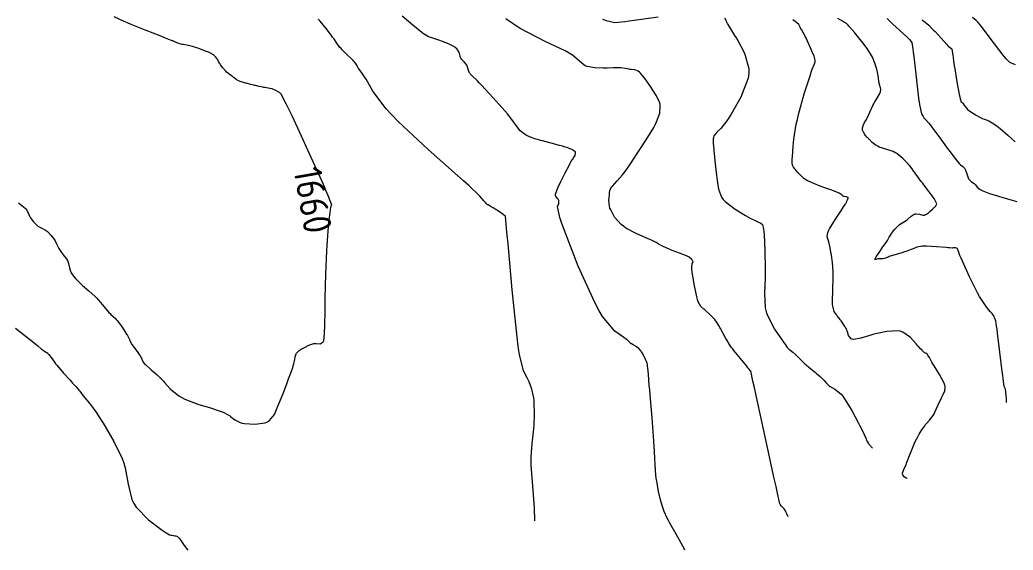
# Model space of a CAD drawing. Header units: millimetres. Extents: x 837477 to 838477, y 1189014 to 1191014.
# Drawn here: x 837857 to 837991.7, y 1189013.9 to 1189085.8 of the extents above; entities that cross this region are included whole.
import ezdxf

# ---------------------------------------------------------------- set-up
doc = ezdxf.new("R2010")
doc.units = ezdxf.units.MM
doc.header["$LTSCALE"] = 0.3
doc.layers.add('COTAS 10', color=252, linetype='Continuous', lineweight=9)
doc.styles.get("Standard").update_dxf_attribs({"font": 'isocp2.shx', "bigfont": '@extfont2.shx'})

msp = doc.modelspace()

# ---------------------------------------------------------------- linework, layer by layer
at = {"layer": 'COTAS 10'}
for points in [[(837856.852, 1189060.962), (837857.326, 1189060.634), (837857.748, 1189060.258), (837857.842, 1189060.15), (837857.926, 1189060.04), (837858.147, 1189059.627), (837858.348, 1189059.189), (837858.419, 1189059.063), (837858.497, 1189058.935), (837858.833, 1189058.455), (837859.243, 1189058.015), (837859.367, 1189057.913), (837859.495, 1189057.819), (837859.997, 1189057.549), (837860.512, 1189057.273), (837860.648, 1189057.176), (837860.781, 1189057.069), (837861.24, 1189056.608), (837861.634, 1189056.091), (837861.727, 1189055.949), (837861.813, 1189055.808), (837862.062, 1189055.303), (837862.318, 1189054.789), (837862.407, 1189054.643), (837862.505, 1189054.494), (837862.924, 1189053.943), (837863.322, 1189053.414), (837863.407, 1189053.279), (837863.48, 1189053.15), (837863.651, 1189052.729), (837863.742, 1189052.356), (837863.765, 1189052.258), (837863.787, 1189052.163), (837863.857, 1189051.835), (837864.005, 1189051.474), (837864.076, 1189051.356), (837864.16, 1189051.231), (837864.573, 1189050.716), (837865.151, 1189050.118), (837865.34, 1189049.94), (837865.541, 1189049.756), (837866.368, 1189049.049), (837867.244, 1189048.265), (837867.475, 1189048.034), (837867.702, 1189047.796), (837868.48, 1189046.885), (837869.119, 1189046.105), (837869.258, 1189045.95), (837869.381, 1189045.821), (837869.685, 1189045.576), (837869.991, 1189045.305), (837870.114, 1189045.16), (837870.253, 1189044.985), (837870.896, 1189044.1), (837871.505, 1189043.185), (837871.623, 1189042.991), (837871.719, 1189042.822), (837871.885, 1189042.428), (837872.037, 1189042.069), (837872.124, 1189041.922), (837872.232, 1189041.755), (837872.785, 1189040.982), (837873.326, 1189040.223), (837873.427, 1189040.065), (837873.506, 1189039.929), (837873.613, 1189039.624), (837873.781, 1189039.33), (837873.899, 1189039.201), (837874.047, 1189039.05), (837874.841, 1189038.333), (837875.646, 1189037.636), (837875.803, 1189037.499), (837875.93, 1189037.385), (837876.148, 1189037.174), (837876.362, 1189036.923), (837876.487, 1189036.784), (837876.641, 1189036.615), (837877.432, 1189035.756), (837878.601, 1189034.796), (837878.992, 1189034.563), (837879.413, 1189034.345), (837881.176, 1189033.676), (837882.888, 1189033.156), (837883.277, 1189033.031), (837883.628, 1189032.915), (837884.588, 1189032.564), (837885.265, 1189032.229), (837885.439, 1189032.124), (837885.607, 1189032.012), (837886.161, 1189031.561), (837886.894, 1189031.17), (837887.174, 1189031.096), (837887.487, 1189031.036), (837888.896, 1189030.946), (837890.294, 1189031.154), (837890.6, 1189031.283), (837890.871, 1189031.443), (837891.558, 1189032.279), (837892.029, 1189033.383), (837892.163, 1189033.711), (837892.3, 1189034.05), (837892.809, 1189035.356), (837893.269, 1189036.565), (837893.375, 1189036.841), (837893.47, 1189037.093), (837893.738, 1189037.794), (837893.915, 1189038.276), (837893.955, 1189038.39), (837893.99, 1189038.496), (837894.081, 1189038.806), (837894.141, 1189039.046), (837894.156, 1189039.107), (837894.172, 1189039.165), (837894.223, 1189039.359), (837894.277, 1189039.583), (837894.293, 1189039.661), (837894.31, 1189039.746), (837894.378, 1189040.111), (837894.503, 1189040.489), (837894.557, 1189040.582), (837894.618, 1189040.67), (837894.908, 1189040.945), (837895.319, 1189041.201), (837895.457, 1189041.277), (837895.605, 1189041.355), (837896.226, 1189041.656), (837896.88, 1189041.877), (837897.049, 1189041.905), (837897.213, 1189041.919), (837897.76, 1189041.848), (837898.17, 1189042.106), (837898.247, 1189042.326), (837898.308, 1189042.612), (837898.399, 1189044.182), (837898.41, 1189046.486), (837898.421, 1189047.234), (837898.436, 1189048.03), (837898.519, 1189051.304), (837898.639, 1189054.478), (837898.677, 1189055.211), (837898.718, 1189055.881), (837898.882, 1189057.773), (837899.032, 1189059.029), (837899.064, 1189059.297), (837899.09, 1189059.532), (837899.15, 1189060.093), (837899.194, 1189060.383), (837899.211, 1189060.447), (837899.23, 1189060.504), (837899.319, 1189060.648), (837898.887, 1189061.85), (837898.578, 1189062.574), (837898.187, 1189063.467), (837896.093, 1189068.105), (837895.211, 1189070.014), (837893.937, 1189072.765), (837893.506, 1189073.673), (837893.148, 1189074.414), (837892.459, 1189075.711), (837892.214, 1189075.92), (837892.136, 1189075.976), (837892.054, 1189076.032), (837891.722, 1189076.224), (837891.349, 1189076.385), (837891.24, 1189076.42), (837891.13, 1189076.452), (837890.714, 1189076.533), (837890.262, 1189076.6), (837890.129, 1189076.623), (837889.993, 1189076.649), (837889.472, 1189076.756), (837888.973, 1189076.871), (837888.85, 1189076.9), (837888.734, 1189076.929), (837888.369, 1189077.026), (837888.016, 1189077.12), (837887.907, 1189077.147), (837887.794, 1189077.175), (837887.344, 1189077.278), (837886.9, 1189077.411), (837886.79, 1189077.457), (837886.686, 1189077.507), (837886.358, 1189077.721), (837886.054, 1189077.959), (837885.965, 1189078.025), (837885.875, 1189078.091), (837885.532, 1189078.326), (837885.17, 1189078.614), (837885.066, 1189078.712), (837884.962, 1189078.818), (837884.574, 1189079.269), (837884.242, 1189079.711), (837884.172, 1189079.812), (837884.112, 1189079.903), (837883.977, 1189080.152), (837883.872, 1189080.358), (837883.831, 1189080.422), (837883.785, 1189080.489), (837883.574, 1189080.755), (837883.274, 1189081.027), (837883.172, 1189081.098), (837883.061, 1189081.166), (837882.59, 1189081.395), (837882.052, 1189081.612), (837881.898, 1189081.673), (837881.743, 1189081.733), (837881.167, 1189081.954), (837880.58, 1189082.149), (837880.418, 1189082.194), (837880.256, 1189082.234), (837879.675, 1189082.347), (837879.154, 1189082.436), (837879.031, 1189082.462), (837878.917, 1189082.488), (837878.581, 1189082.587), (837878.328, 1189082.683), (837878.267, 1189082.708), (837878.209, 1189082.732), (837878.03, 1189082.812), (837877.847, 1189082.896), (837877.786, 1189082.922), (837877.721, 1189082.949), (837877.451, 1189083.058), (837876.768, 1189083.326), (837876.443, 1189083.453), (837876.059, 1189083.603), (837874.178, 1189084.337), (837872.131, 1189085.16), (837871.642, 1189085.366), (837871.187, 1189085.564), (837869.823, 1189086.199)], [(837926.834, 1189017.854), (837926.78, 1189019.609), (837926.747, 1189020.193), (837926.708, 1189020.794), (837926.511, 1189023.117), (837926.36, 1189025.399), (837926.351, 1189025.974), (837926.355, 1189026.526), (837926.487, 1189028.313), (837926.672, 1189029.925), (837926.71, 1189030.366), (837926.742, 1189030.803), (837926.812, 1189032.362), (837926.773, 1189033.809), (837926.737, 1189034.177), (837926.69, 1189034.53), (837926.427, 1189035.687), (837926.055, 1189036.714), (837925.939, 1189036.986), (837925.816, 1189037.252), (837925.328, 1189038.17), (837924.77, 1189040.394), (837924.604, 1189041.484), (837924.433, 1189042.779), (837923.777, 1189049.171), (837923.22, 1189055.399), (837923.112, 1189056.592), (837923.024, 1189057.553), (837922.874, 1189059.104), (837922.86, 1189059.142), (837922.858, 1189059.15), (837922.856, 1189059.157), (837922.855, 1189059.173), (837922.733, 1189059.266), (837922.654, 1189059.322), (837922.556, 1189059.39), (837922.04, 1189059.746), (837921.457, 1189060.135), (837921.316, 1189060.224), (837921.185, 1189060.305), (837920.784, 1189060.532), (837920.502, 1189060.685), (837920.445, 1189060.719), (837920.397, 1189060.749), (837920.301, 1189060.83), (837920.136, 1189061.025), (837920.045, 1189061.127), (837919.934, 1189061.251), (837919.371, 1189061.872), (837917.879, 1189063.309), (837917.183, 1189063.946), (837916.365, 1189064.687), (837912.388, 1189068.228), (837908.333, 1189072.004), (837907.464, 1189072.893), (837906.707, 1189073.715), (837904.89, 1189076.115), (837903.962, 1189077.739), (837903.764, 1189078.07), (837903.592, 1189078.35), (837903.184, 1189078.932), (837902.986, 1189079.154), (837902.946, 1189079.206), (837902.913, 1189079.254), (837902.846, 1189079.394), (837902.781, 1189079.543), (837902.749, 1189079.596), (837902.711, 1189079.655), (837902.522, 1189079.911), (837902.202, 1189080.272), (837902.082, 1189080.396), (837901.947, 1189080.532), (837901.343, 1189081.108), (837900.718, 1189081.733), (837900.569, 1189081.898), (837900.432, 1189082.06), (837900.022, 1189082.618), (837899.591, 1189083.252), (837899.439, 1189083.462), (837899.273, 1189083.686), (837898.558, 1189084.621), (837897.733, 1189085.626), (837897.499, 1189085.895)], [(837947.194, 1189013.872), (837947.115, 1189014.019), (837945.985, 1189016.042), (837945.142, 1189017.537), (837944.958, 1189017.883), (837944.794, 1189018.2), (837944.378, 1189019.098), (837944.093, 1189019.946), (837944.012, 1189020.23), (837943.929, 1189020.537), (837943.623, 1189021.824), (837943.363, 1189023.246), (837943.309, 1189023.637), (837943.264, 1189024.028), (837943.165, 1189025.43), (837943.07, 1189027.259), (837943.026, 1189027.918), (837942.974, 1189028.645), (837942.726, 1189031.821), (837942.469, 1189034.925), (837942.413, 1189035.606), (837942.362, 1189036.209), (837942.233, 1189037.742), (837942.153, 1189038.596), (837942.135, 1189038.77), (837942.117, 1189038.918), (837942.068, 1189039.229), (837941.984, 1189039.449), (837941.945, 1189039.539), (837941.899, 1189039.642), (837941.679, 1189040.121), (837941.404, 1189040.628), (837941.323, 1189040.749), (837941.241, 1189040.863), (837940.93, 1189041.202), (837940.618, 1189041.454), (837940.536, 1189041.512), (837940.456, 1189041.564), (837940.181, 1189041.711), (837939.949, 1189041.832), (837939.896, 1189041.869), (837939.848, 1189041.907), (837939.712, 1189042.056), (837939.339, 1189042.385), (837939.14, 1189042.537), (837938.9, 1189042.715), (837937.688, 1189043.576), (837936.028, 1189045.557), (837935.505, 1189046.441), (837934.954, 1189047.471), (837932.735, 1189052.399), (837930.845, 1189057.216), (837930.502, 1189058.175), (837930.237, 1189058.971), (837929.928, 1189060.49), (837930.075, 1189060.895), (837930.097, 1189060.987), (837930.111, 1189061.071), (837930.093, 1189061.304), (837929.998, 1189061.478), (837929.964, 1189061.526), (837929.927, 1189061.572), (837929.762, 1189061.736), (837929.655, 1189061.97), (837929.653, 1189062.061), (837929.664, 1189062.164), (837929.805, 1189062.627), (837930.116, 1189063.324), (837930.234, 1189063.574), (837930.367, 1189063.848), (837930.96, 1189065.041), (837931.523, 1189066.139), (837931.637, 1189066.353), (837931.732, 1189066.528), (837931.921, 1189066.836), (837932.022, 1189066.957), (837932.06, 1189067.014), (837932.104, 1189067.083), (837932.3, 1189067.416), (837932.374, 1189067.783), (837932.34, 1189067.873), (837932.283, 1189067.958), (837931.878, 1189068.22), (837931.4, 1189068.41), (837931.295, 1189068.448), (837931.203, 1189068.481), (837930.973, 1189068.548), (837930.586, 1189068.641), (837930.396, 1189068.69), (837930.169, 1189068.749), (837929.049, 1189069.046), (837927.88, 1189069.363), (837927.623, 1189069.435), (837927.395, 1189069.499), (837926.812, 1189069.673), (837926.384, 1189069.833), (837926.253, 1189069.889), (837926.117, 1189069.949), (837925.583, 1189070.209), (837925.026, 1189070.601), (837924.876, 1189070.745), (837924.728, 1189070.904), (837923.434, 1189072.655), (837923.126, 1189073.03), (837922.778, 1189073.442), (837921.185, 1189075.237), (837919.623, 1189076.925), (837919.295, 1189077.269), (837919.013, 1189077.56), (837918.372, 1189078.164), (837918.075, 1189078.465), (837918.01, 1189078.564), (837917.952, 1189078.67), (837917.805, 1189079.11), (837917.662, 1189079.554), (837917.606, 1189079.662), (837917.543, 1189079.764), (837917.258, 1189080.077), (837916.976, 1189080.356), (837916.915, 1189080.436), (837916.862, 1189080.517), (837916.733, 1189080.818), (837916.654, 1189081.101), (837916.632, 1189081.169), (837916.611, 1189081.234), (837916.536, 1189081.433), (837916.449, 1189081.604), (837916.42, 1189081.652), (837916.389, 1189081.699), (837916.263, 1189081.869), (837916.047, 1189082.055), (837915.96, 1189082.112), (837915.862, 1189082.172), (837915.408, 1189082.407), (837914.826, 1189082.662), (837914.646, 1189082.734), (837914.459, 1189082.807), (837913.716, 1189083.075), (837913.038, 1189083.302), (837912.891, 1189083.35), (837912.761, 1189083.39), (837912.442, 1189083.479), (837911.987, 1189083.752), (837911.773, 1189083.909), (837911.52, 1189084.1), (837910.287, 1189085.084), (837908.861, 1189086.311)], [(837961.163, 1189018.396), (837961.013, 1189018.788), (837960.886, 1189019.07), (837960.845, 1189019.143), (837960.802, 1189019.215), (837960.624, 1189019.455), (837960.446, 1189019.663), (837960.403, 1189019.713), (837960.362, 1189019.76), (837960.235, 1189019.904), (837960.14, 1189020.02), (837960.119, 1189020.05), (837960.1, 1189020.079), (837960.053, 1189020.172), (837959.729, 1189021.612), (837959.536, 1189022.49), (837959.297, 1189023.575), (837958.064, 1189029.225), (837956.835, 1189034.859), (837956.6, 1189035.935), (837956.41, 1189036.801), (837956.104, 1189038.179), (837956.096, 1189038.188), (837956.094, 1189038.19), (837956.091, 1189038.192), (837956.083, 1189038.2), (837955.866, 1189038.459), (837955.732, 1189038.62), (837955.566, 1189038.82), (837954.702, 1189039.864), (837953.808, 1189040.966), (837953.623, 1189041.202), (837953.466, 1189041.408), (837953.126, 1189041.906), (837952.915, 1189042.296), (837952.839, 1189042.434), (837952.755, 1189042.586), (837952.39, 1189043.243), (837952.007, 1189043.922), (837951.912, 1189044.087), (837951.823, 1189044.242), (837951.541, 1189044.719), (837951.233, 1189045.147), (837951.128, 1189045.271), (837951.014, 1189045.397), (837950.527, 1189045.872), (837950.016, 1189046.329), (837949.886, 1189046.444), (837949.761, 1189046.554), (837949.354, 1189046.909), (837948.982, 1189047.571), (837948.881, 1189047.875), (837948.78, 1189048.23), (837948.42, 1189049.947), (837948.167, 1189051.628), (837948.133, 1189051.96), (837948.116, 1189052.234), (837948.186, 1189052.743), (837948.284, 1189052.907), (837948.284, 1189052.963), (837948.273, 1189053.024), (837948.138, 1189053.284), (837947.75, 1189053.596), (837947.58, 1189053.69), (837947.383, 1189053.787), (837946.446, 1189054.164), (837945.479, 1189054.52), (837945.262, 1189054.603), (837945.068, 1189054.68), (837944.554, 1189054.906), (837944.229, 1189055.068), (837944.154, 1189055.106), (837944.086, 1189055.141), (837943.896, 1189055.24), (837943.712, 1189055.342), (837943.648, 1189055.379), (837943.578, 1189055.42), (837943.279, 1189055.597), (837942.676, 1189055.9), (837942.416, 1189056.021), (837942.114, 1189056.156), (837940.686, 1189056.777), (837939.19, 1189057.561), (837938.846, 1189057.799), (837938.533, 1189058.047), (837937.655, 1189059.019), (837937.124, 1189060.006), (837937.029, 1189060.263), (837936.957, 1189060.513), (837936.888, 1189061.36), (837936.951, 1189062.046), (837936.964, 1189062.194), (837936.973, 1189062.325), (837936.989, 1189062.648), (837937.144, 1189062.973), (837937.241, 1189063.105), (837937.362, 1189063.256), (837937.994, 1189063.95), (837938.736, 1189064.778), (837938.925, 1189065.012), (837939.108, 1189065.248), (837939.713, 1189066.119), (837940.396, 1189067.182), (837940.629, 1189067.539), (837940.881, 1189067.923), (837941.949, 1189069.538), (837942.953, 1189071.177), (837943.164, 1189071.577), (837943.347, 1189071.954), (837943.766, 1189073.119), (837943.843, 1189074.102), (837943.809, 1189074.363), (837943.752, 1189074.62), (837943.346, 1189075.51), (837942.766, 1189076.387), (837942.599, 1189076.635), (837942.428, 1189076.885), (837941.788, 1189077.811), (837941.171, 1189078.57), (837941.015, 1189078.716), (837940.866, 1189078.833), (837940.382, 1189079.025), (837939.916, 1189079.055), (837939.779, 1189079.071), (837939.637, 1189079.09), (837939.093, 1189079.188), (837938.494, 1189079.274), (837938.318, 1189079.286), (837938.137, 1189079.293), (837937.446, 1189079.278), (837936.629, 1189079.253), (837936.368, 1189079.253), (837936.092, 1189079.257), (837934.971, 1189079.298), (837933.914, 1189079.476), (837933.679, 1189079.565), (837933.468, 1189079.672), (837932.914, 1189080.203), (837931.958, 1189081.001), (837931.494, 1189081.276), (837930.944, 1189081.574), (837928.237, 1189082.844), (837924.874, 1189084.638), (837923.91, 1189085.265), (837922.932, 1189085.949)], [(837936.006, 1189085.889), (837936.511, 1189085.718), (837937.704, 1189085.453), (837939.026, 1189085.578), (837939.611, 1189085.653), (837940.292, 1189085.745), (837943.544, 1189086.223)], [(837952.536, 1189086.039), (837952.737, 1189085.752), (837952.878, 1189085.398), (837952.941, 1189085.276), (837953.015, 1189085.143), (837953.371, 1189084.577), (837953.923, 1189083.685), (837954.12, 1189083.347), (837954.337, 1189082.97), (837955.283, 1189081.278), (837955.854, 1189079.178), (837955.835, 1189078.543), (837955.739, 1189077.884), (837954.755, 1189075.313), (837953.438, 1189073.006), (837953.132, 1189072.515), (837952.852, 1189072.087), (837952.055, 1189071.071), (837951.529, 1189070.549), (837951.419, 1189070.433), (837951.326, 1189070.328), (837951.122, 1189070.049), (837951.047, 1189069.773), (837951.035, 1189069.67), (837951.027, 1189069.556), (837951.03, 1189069.05), (837951.09, 1189068.268), (837951.118, 1189067.98), (837951.151, 1189067.662), (837951.308, 1189066.255), (837951.485, 1189064.75), (837951.531, 1189064.369), (837951.574, 1189064.003), (837951.718, 1189062.813), (837952.145, 1189061.737), (837952.367, 1189061.444), (837952.635, 1189061.152), (837953.976, 1189060.116), (837955.401, 1189059.251), (837955.721, 1189059.068), (837956.009, 1189058.908), (837956.779, 1189058.535), (837957.261, 1189058.33), (837957.367, 1189058.276), (837957.462, 1189058.223), (837957.704, 1189058.044), (837957.854, 1189057.4), (837957.89, 1189057.055), (837957.924, 1189056.636), (837958.024, 1189054.519), (837958.064, 1189052.046), (837958.06, 1189051.404), (837958.049, 1189050.779), (837957.953, 1189048.673), (837958.083, 1189046.723), (837958.213, 1189046.197), (837958.386, 1189045.676), (837959.351, 1189043.843), (837960.365, 1189042.37), (837960.567, 1189042.077), (837960.736, 1189041.833), (837961.064, 1189041.364), (837961.241, 1189041.174), (837961.315, 1189041.106), (837961.399, 1189041.031), (837961.794, 1189040.705), (837962.217, 1189040.349), (837962.32, 1189040.255), (837962.416, 1189040.164), (837962.709, 1189039.854), (837963.061, 1189039.496), (837963.194, 1189039.374), (837963.342, 1189039.243), (837964.005, 1189038.687), (837964.701, 1189038.116), (837964.871, 1189037.974), (837965.03, 1189037.839), (837965.519, 1189037.414), (837965.899, 1189037.052), (837965.989, 1189036.957), (837966.073, 1189036.866), (837966.322, 1189036.555), (837966.633, 1189036.248), (837966.756, 1189036.159), (837966.895, 1189036.067), (837967.529, 1189035.719), (837968.328, 1189035.05), (837968.571, 1189034.756), (837968.823, 1189034.415), (837969.81, 1189032.789), (837970.704, 1189031.116), (837970.897, 1189030.746), (837971.067, 1189030.415), (837971.483, 1189029.554), (837971.708, 1189029.042), (837971.757, 1189028.93), (837971.799, 1189028.833), (837971.906, 1189028.59), (837972.056, 1189028.358), (837972.127, 1189028.267), (837972.211, 1189028.164), (837972.617, 1189027.693)], [(837977.309, 1189023.567), (837977.249, 1189023.612), (837977.183, 1189023.656), (837976.901, 1189023.819), (837976.703, 1189024.072), (837976.69, 1189024.174), (837976.695, 1189024.29), (837976.864, 1189024.824), (837977.155, 1189025.49), (837977.237, 1189025.689), (837977.32, 1189025.894), (837977.625, 1189026.69), (837977.935, 1189027.492), (837978.021, 1189027.702), (837978.107, 1189027.907), (837978.419, 1189028.6), (837978.745, 1189029.244), (837978.84, 1189029.417), (837978.937, 1189029.587), (837979.303, 1189030.184), (837979.697, 1189030.746), (837979.812, 1189030.894), (837979.929, 1189031.038), (837980.371, 1189031.534), (837980.827, 1189032.134), (837980.953, 1189032.344), (837981.078, 1189032.573), (837981.531, 1189033.558), (837981.944, 1189034.522), (837982.045, 1189034.738), (837982.14, 1189034.932), (837982.433, 1189035.446), (837982.471, 1189036.015), (837982.406, 1189036.243), (837982.308, 1189036.501), (837981.677, 1189037.689), (837980.954, 1189038.884), (837980.798, 1189039.147), (837980.661, 1189039.381), (837980.322, 1189039.98), (837980.116, 1189040.317), (837980.062, 1189040.387), (837980.01, 1189040.445), (837979.835, 1189040.57), (837979.681, 1189040.641), (837979.642, 1189040.666), (837979.605, 1189040.694), (837979.483, 1189040.815), (837979.361, 1189040.955), (837979.323, 1189040.996), (837979.283, 1189041.037), (837979.124, 1189041.19), (837978.81, 1189041.516), (837978.672, 1189041.665), (837978.513, 1189041.841), (837977.756, 1189042.691), (837976.716, 1189043.443), (837976.379, 1189043.556), (837976.021, 1189043.629), (837974.548, 1189043.548), (837973.026, 1189043.196), (837972.637, 1189043.098), (837972.262, 1189042.998), (837971.022, 1189042.635), (837970.067, 1189042.463), (837969.87, 1189042.483), (837969.704, 1189042.534), (837969.347, 1189042.963), (837969.205, 1189043.485), (837969.174, 1189043.594), (837969.146, 1189043.687), (837969.073, 1189043.895), (837968.974, 1189044.063), (837968.929, 1189044.132), (837968.877, 1189044.209), (837968.626, 1189044.569), (837968.352, 1189044.952), (837968.286, 1189045.045), (837968.223, 1189045.132), (837968.031, 1189045.396), (837967.839, 1189045.663), (837967.777, 1189045.751), (837967.71, 1189045.846), (837967.438, 1189046.238), (837967.224, 1189046.951), (837967.195, 1189047.248), (837967.178, 1189047.587), (837967.225, 1189049.17), (837967.302, 1189050.874), (837967.304, 1189051.291), (837967.298, 1189051.683), (837967.208, 1189052.897), (837967.064, 1189053.876), (837967.024, 1189054.119), (837966.984, 1189054.35), (837966.839, 1189055.083), (837966.696, 1189055.678), (837966.657, 1189055.822), (837966.618, 1189055.956), (837966.481, 1189056.365), (837966.568, 1189056.945), (837966.67, 1189057.187), (837966.806, 1189057.464), (837967.582, 1189058.759), (837968.389, 1189059.995), (837968.674, 1189060.431), (837968.895, 1189060.768), (837968.927, 1189060.816), (837968.936, 1189060.83), (837968.946, 1189060.843), (837968.98, 1189060.892), (837969.041, 1189060.995), (837969.067, 1189061.042), (837969.097, 1189061.098), (837969.24, 1189061.367), (837969.317, 1189061.627), (837969.306, 1189061.677), (837969.281, 1189061.718), (837969.073, 1189061.784), (837968.792, 1189061.826), (837968.722, 1189061.851), (837968.654, 1189061.882), (837968.436, 1189062.043), (837968.09, 1189062.269), (837967.942, 1189062.34), (837967.771, 1189062.416), (837966.964, 1189062.722), (837966.033, 1189063.055), (837965.783, 1189063.148), (837965.537, 1189063.241), (837964.676, 1189063.58), (837963.959, 1189063.893), (837963.803, 1189063.969), (837963.665, 1189064.042), (837963.32, 1189064.266), (837963.065, 1189064.503), (837962.983, 1189064.583), (837962.897, 1189064.669), (837962.546, 1189065.03), (837962.212, 1189065.395), (837962.137, 1189065.483), (837962.069, 1189065.565), (837961.883, 1189065.816), (837961.777, 1189066.08), (837961.758, 1189066.171), (837961.744, 1189066.27), (837961.732, 1189066.691), (837961.78, 1189067.423), (837961.803, 1189067.718), (837961.831, 1189068.052), (837961.969, 1189069.591), (837962.286, 1189071.628), (837962.426, 1189072.277), (837962.589, 1189072.962), (837963.37, 1189075.74), (837964.15, 1189078.202), (837964.313, 1189078.688), (837964.454, 1189079.088), (837964.77, 1189079.828), (837964.859, 1189080.099), (837964.856, 1189080.203), (837964.841, 1189080.321), (837964.688, 1189080.856), (837964.411, 1189081.548), (837964.319, 1189081.766), (837964.219, 1189081.995), (837963.801, 1189082.914), (837963.396, 1189083.757), (837963.304, 1189083.939), (837963.221, 1189084.097), (837962.996, 1189084.481), (837962.86, 1189084.682), (837962.833, 1189084.726), (837962.811, 1189084.764), (837962.77, 1189084.859), (837962.744, 1189084.941), (837962.731, 1189084.971), (837962.716, 1189085.004), (837962.639, 1189085.151), (837962.124, 1189085.59), (837961.833, 1189085.807)], [(837990.766, 1189033.89), (837990.762, 1189034.411), (837990.75, 1189034.847), (837990.635, 1189035.711), (837990.496, 1189035.998), (837990.468, 1189036.07), (837990.446, 1189036.139), (837990.405, 1189036.363), (837990.319, 1189037.155), (837990.268, 1189037.582), (837990.206, 1189038.099), (837989.885, 1189040.717), (837989.557, 1189043.318), (837989.491, 1189043.825), (837989.436, 1189044.239), (837989.323, 1189044.963), (837989.273, 1189045.098), (837989.257, 1189045.141), (837989.167, 1189045.371), (837989.09, 1189045.55), (837989.07, 1189045.593), (837989.051, 1189045.632), (837988.986, 1189045.748), (837988.814, 1189045.965), (837988.728, 1189046.068), (837988.624, 1189046.189), (837988.11, 1189046.783), (837987.372, 1189047.858), (837987.128, 1189048.283), (837986.866, 1189048.763), (837985.774, 1189050.956), (837984.801, 1189053.053), (837984.615, 1189053.473), (837984.464, 1189053.823), (837984.218, 1189054.507), (837984.178, 1189054.697), (837984.157, 1189054.736), (837984.132, 1189054.769), (837984.008, 1189054.838), (837983.868, 1189054.863), (837983.834, 1189054.868), (837983.802, 1189054.872), (837983.702, 1189054.88), (837983.612, 1189054.876), (837983.587, 1189054.873), (837983.56, 1189054.869), (837983.463, 1189054.849), (837983.069, 1189054.86), (837982.857, 1189054.876), (837982.599, 1189054.898), (837981.296, 1189055.024), (837979.916, 1189055.112), (837979.61, 1189055.11), (837979.338, 1189055.096), (837978.631, 1189054.95), (837978.141, 1189054.739), (837978.006, 1189054.684), (837977.871, 1189054.631), (837977.385, 1189054.454), (837976.823, 1189054.268), (837976.641, 1189054.21), (837976.446, 1189054.149), (837975.645, 1189053.906), (837974.893, 1189053.676), (837974.73, 1189053.624), (837974.587, 1189053.576), (837974.23, 1189053.447), (837974, 1189053.376), (837973.936, 1189053.366), (837973.872, 1189053.359), (837973.64, 1189053.369), (837973.41, 1189053.378), (837973.348, 1189053.371), (837973.286, 1189053.36), (837973.065, 1189053.286), (837972.941, 1189053.281), (837972.94, 1189053.314), (837972.952, 1189053.361), (837973.117, 1189053.655), (837973.416, 1189054.097), (837973.512, 1189054.238), (837973.615, 1189054.387), (837974.036, 1189054.989), (837974.448, 1189055.592), (837974.544, 1189055.742), (837974.633, 1189055.883), (837974.889, 1189056.328), (837975.132, 1189056.735), (837975.212, 1189056.852), (837975.297, 1189056.97), (837975.651, 1189057.414), (837976.053, 1189057.829), (837976.168, 1189057.93), (837976.286, 1189058.025), (837976.726, 1189058.317), (837977.173, 1189058.599), (837977.294, 1189058.687), (837977.413, 1189058.78), (837977.837, 1189059.153), (837978.269, 1189059.44), (837978.394, 1189059.479), (837978.521, 1189059.501), (837978.999, 1189059.432), (837979.442, 1189059.32), (837979.547, 1189059.314), (837979.644, 1189059.319), (837979.931, 1189059.427), (837980.201, 1189059.638), (837980.287, 1189059.708), (837980.378, 1189059.783), (837980.751, 1189060.096), (837981.084, 1189060.418), (837981.15, 1189060.499), (837981.205, 1189060.576), (837981.311, 1189060.825), (837981.175, 1189061.216), (837981.077, 1189061.382), (837980.954, 1189061.574), (837980.292, 1189062.477), (837979.549, 1189063.438), (837979.374, 1189063.667), (837979.212, 1189063.879), (837978.742, 1189064.511), (837978.395, 1189064.996), (837978.311, 1189065.116), (837978.232, 1189065.23), (837977.994, 1189065.591), (837977.677, 1189066.001), (837977.549, 1189066.147), (837977.403, 1189066.305), (837976.731, 1189066.992), (837975.9, 1189067.661), (837975.654, 1189067.808), (837975.402, 1189067.939), (837974.433, 1189068.273), (837973.53, 1189068.548), (837973.319, 1189068.642), (837973.126, 1189068.743), (837972.569, 1189069.171), (837972.207, 1189069.555), (837972.136, 1189069.629), (837972.078, 1189069.688), (837971.974, 1189069.784), (837971.922, 1189069.83), (837971.896, 1189069.858), (837971.864, 1189069.892), (837971.71, 1189070.069), (837971.551, 1189070.269), (837971.518, 1189070.318), (837971.488, 1189070.364), (837971.418, 1189070.507), (837971.374, 1189070.612), (837971.361, 1189070.634), (837971.347, 1189070.652), (837971.296, 1189070.694), (837971.26, 1189070.774), (837971.256, 1189070.817), (837971.254, 1189070.869), (837971.272, 1189071.131), (837971.329, 1189071.427), (837971.352, 1189071.5), (837971.379, 1189071.568), (837971.506, 1189071.783), (837971.709, 1189072.125), (837971.785, 1189072.274), (837971.869, 1189072.447), (837972.243, 1189073.269), (837972.664, 1189074.169), (837972.778, 1189074.391), (837972.89, 1189074.602), (837973.287, 1189075.266), (837973.592, 1189075.793), (837973.647, 1189075.917), (837973.689, 1189076.031), (837973.731, 1189076.365), (837973.684, 1189076.612), (837973.67, 1189076.671), (837973.655, 1189076.726), (837973.595, 1189076.893), (837973.528, 1189077.142), (837973.509, 1189077.249), (837973.489, 1189077.373), (837973.416, 1189077.957), (837973.296, 1189078.679), (837973.248, 1189078.89), (837973.193, 1189079.106), (837972.937, 1189079.925), (837972.593, 1189080.748), (837972.482, 1189080.967), (837972.363, 1189081.181), (837971.878, 1189081.918), (837971.297, 1189082.674), (837971.119, 1189082.899), (837970.934, 1189083.132), (837970.201, 1189084.029), (837969.552, 1189084.797), (837969.42, 1189084.948), (837969.308, 1189085.072), (837969.075, 1189085.297), (837968.994, 1189085.338), (837968.979, 1189085.347), (837968.966, 1189085.354), (837968.943, 1189085.369), (837968.784, 1189085.466), (837968.685, 1189085.525), (837968.563, 1189085.598), (837967.924, 1189085.975)], [(837974.599, 1189085.973), (837974.968, 1189085.594), (837975.139, 1189085.432), (837975.341, 1189085.246), (837976.318, 1189084.37), (837977.278, 1189083.487), (837977.468, 1189083.297), (837977.627, 1189083.131), (837977.927, 1189082.727), (837978.071, 1189081.854), (837978.131, 1189081.392), (837978.199, 1189080.834), (837978.518, 1189078.023), (837978.86, 1189075.173), (837978.943, 1189074.591), (837979.021, 1189074.098), (837979.259, 1189073.065), (837979.467, 1189072.672), (837979.526, 1189072.582), (837979.585, 1189072.501), (837979.804, 1189072.279), (837980.239, 1189071.793), (837980.435, 1189071.546), (837980.663, 1189071.25), (837981.758, 1189069.775), (837982.892, 1189068.226), (837983.145, 1189067.883), (837983.371, 1189067.578), (837983.968, 1189066.789), (837984.365, 1189066.319), (837984.465, 1189066.216), (837984.56, 1189066.123), (837984.871, 1189065.887), (837985.125, 1189065.635), (837985.184, 1189065.534), (837985.239, 1189065.419), (837985.398, 1189064.89), (837985.575, 1189064.35), (837985.641, 1189064.229), (837985.714, 1189064.121), (837986.038, 1189063.83), (837986.384, 1189063.591), (837986.47, 1189063.516), (837986.553, 1189063.436), (837986.82, 1189063.114), (837987.221, 1189062.768), (837987.389, 1189062.674), (837987.581, 1189062.581), (837988.478, 1189062.249), (837989.545, 1189061.927), (837989.843, 1189061.839), (837990.144, 1189061.752), (837991.24, 1189061.446), (837992.182, 1189061.173)], [(837979.36, 1189085.794), (837979.555, 1189085.625), (837979.732, 1189085.472), (837980.229, 1189085.05), (837980.723, 1189084.588), (837980.897, 1189084.409), (837981.089, 1189084.207), (837981.917, 1189083.296), (837982.688, 1189082.449), (837982.844, 1189082.288), (837982.974, 1189082.159), (837983.235, 1189081.958), (837983.322, 1189081.909), (837983.343, 1189081.875), (837983.362, 1189081.832), (837983.418, 1189081.605), (837983.464, 1189081.288), (837983.476, 1189081.188), (837983.488, 1189081.082), (837983.53, 1189080.658), (837983.637, 1189079.875), (837983.69, 1189079.543), (837983.753, 1189079.162), (837984.063, 1189077.369), (837984.38, 1189075.666), (837984.446, 1189075.341), (837984.504, 1189075.081), (837984.637, 1189074.669), (837984.75, 1189074.591), (837984.795, 1189074.541), (837984.845, 1189074.478), (837985.077, 1189074.146), (837985.393, 1189073.753), (837985.497, 1189073.65), (837985.607, 1189073.551), (837986.067, 1189073.218), (837986.526, 1189072.937), (837986.636, 1189072.871), (837986.74, 1189072.81), (837987.053, 1189072.63), (837987.33, 1189072.492), (837987.409, 1189072.457), (837987.491, 1189072.424), (837987.796, 1189072.314), (837988.147, 1189072.179), (837988.257, 1189072.13), (837988.372, 1189072.075), (837988.837, 1189071.832), (837989.469, 1189071.404), (837989.691, 1189071.233), (837989.934, 1189071.038), (837990.977, 1189070.141), (837991.965, 1189069.241)], [(837991.991, 1189079.688), (837991.233, 1189080.024), (837990.723, 1189080.519), (837990.473, 1189080.822), (837990.175, 1189081.195), (837988.706, 1189083.14), (837987.232, 1189085.065), (837986.931, 1189085.426), (837986.677, 1189085.712), (837986.146, 1189086.124)], [(837856.43, 1189044), (837857.72, 1189042.989), (837858.973, 1189041.983), (837859.235, 1189041.77), (837859.461, 1189041.585), (837859.97, 1189041.152), (837860.228, 1189040.938), (837860.295, 1189040.891), (837860.361, 1189040.849), (837860.583, 1189040.742), (837860.815, 1189040.585), (837860.887, 1189040.512), (837860.962, 1189040.427), (837861.261, 1189040.01), (837861.717, 1189039.381), (837861.892, 1189039.161), (837862.088, 1189038.922), (837862.969, 1189037.892), (837863.839, 1189036.905), (837864.027, 1189036.692), (837864.193, 1189036.505), (837864.605, 1189036.049), (837864.923, 1189035.686), (837865.031, 1189035.559), (837865.147, 1189035.42), (837865.634, 1189034.819), (837866.105, 1189034.231), (837866.211, 1189034.101), (837866.306, 1189033.984), (837866.559, 1189033.676), (837866.802, 1189033.364), (837866.89, 1189033.243), (837866.987, 1189033.109), (837867.416, 1189032.502), (837868.075, 1189031.479), (837868.319, 1189031.083), (837868.588, 1189030.638), (837869.781, 1189028.619), (837870.908, 1189026.307), (837871.135, 1189025.676), (837871.327, 1189025.048), (837871.713, 1189022.817), (837872.225, 1189020.737), (837872.495, 1189020.205), (837872.822, 1189019.693), (837874.465, 1189018.004), (837876.125, 1189016.738), (837876.462, 1189016.493), (837876.745, 1189016.294), (837877.324, 1189015.953), (837877.548, 1189015.914), (837877.607, 1189015.905), (837877.666, 1189015.895), (837877.867, 1189015.866), (837878.066, 1189015.826), (837878.122, 1189015.809), (837878.179, 1189015.791), (837878.389, 1189015.704), (837878.664, 1189015.457), (837878.762, 1189015.337), (837878.868, 1189015.195), (837879.331, 1189014.496), (837879.811, 1189013.872)]]:
    msp.add_lwpolyline(points, dxfattribs=at)

# ---------------------------------------------------------------- texts
at = {"layer": 'COTAS 10', "insert": (837894.089, 1189065.438), "char_height": 3.8, "attachment_point": 7, "rotation": 280.04068}
msp.add_mtext('1660', dxfattribs=at)

doc.saveas('drawing.dxf')
